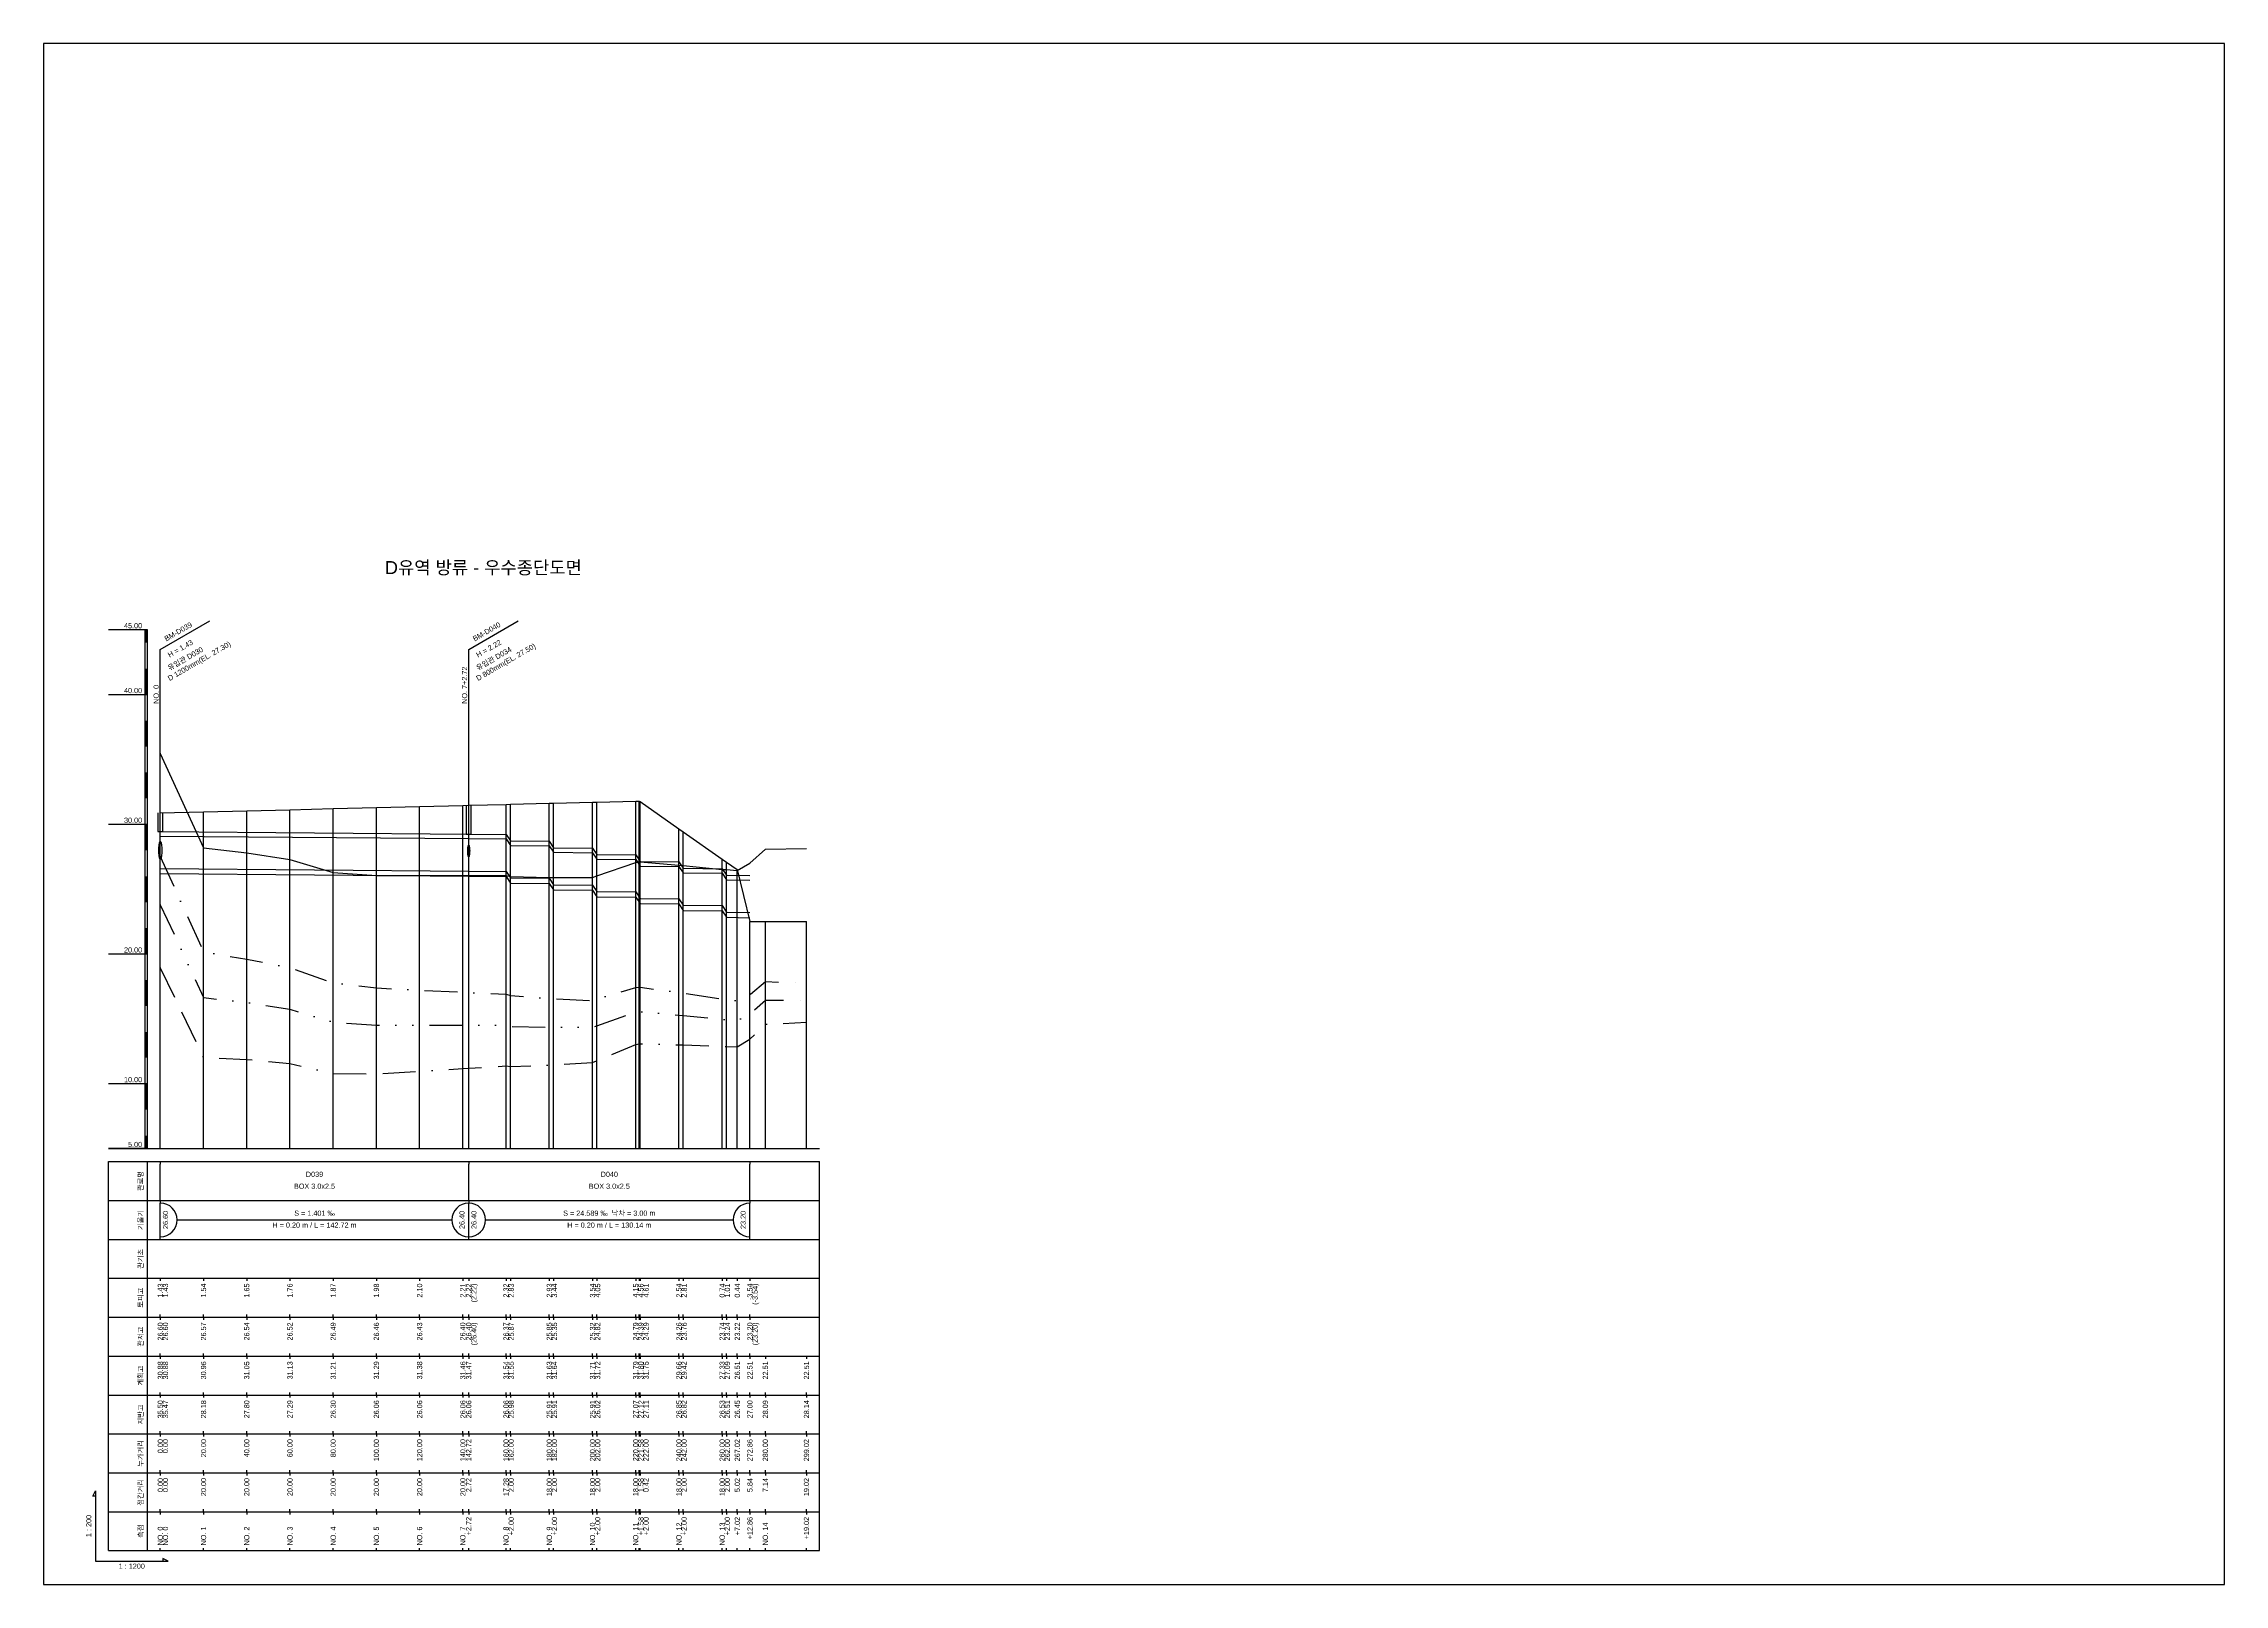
# Model space of a CAD drawing. Header units: millimetres. Extents: x -7351 to 135086, y 1419 to 5643.
# Drawn here: x 122794 to 123635, y 1419 to 2013 of the extents above; entities that cross this region are included whole.
import ezdxf
from ezdxf.enums import TextEntityAlignment as Align

# ---------------------------------------------------------------- set-up
doc = ezdxf.new("R2010")
doc.units = ezdxf.units.MM
for name, pattern in [('BORDER', [44.45, 12.7, -6.35, 12.7, -6.35, 0, -6.35]), ('DASHDOT', [25.4, 12.7, -6.35, 0, -6.35]), ('DIVIDE', [31.75, 12.7, -6.35, 0, -6.35, 0, -6.35])]:
    doc.linetypes.add(name, pattern=pattern)
for name, color, linetype in [('KZ_종단_계획선', 1, 'Continuous'), ('KZ_종단_관로', 4, 'Continuous'), ('KZ_종단_깃발', 7, 'Continuous'), ('KZ_종단_노선명', 7, 'Continuous'), ('KZ_종단_도각', 7, 'Continuous'), ('KZ_종단_맨홀', 4, 'Continuous'), ('KZ_종단_수직선', 7, 'Continuous'), ('KZ_종단_암선1', 56, 'DASHDOT'), ('KZ_종단_암선2', 4, 'DIVIDE'), ('KZ_종단_암선3', 6, 'BORDER'), ('KZ_종단_원형관', 4, 'Continuous'), ('KZ_종단_지반선', 3, 'Continuous'), ('KZ_종단_테이블문자', 7, 'Continuous'), ('KZ_종단_테이블선', 7, 'Continuous'), ('KZ_종단_폴대', 7, 'Continuous')]:
    doc.layers.add(name, color=color, linetype=linetype)
doc.styles.get("Standard").update_dxf_attribs({"font": 'arial.ttf'})

msp = doc.modelspace()

# ---------------------------------------------------------------- linework, layer by layer
at = {"layer": 'KZ_종단_계획선'}
msp.add_lwpolyline([(122839.36, 1716.43), (122839.36, 1716.43), (122856.03, 1716.85), (122872.69, 1717.26), (122889.36, 1717.68), (122906.03, 1718.1), (122922.69, 1718.51), (122939.36, 1718.93), (122956.03, 1719.35), (122958.29, 1719.4), (122972.69, 1719.76), (122974.36, 1719.8), (122989.36, 1720.18), (122991.03, 1720.22), (123006.03, 1720.59), (123007.69, 1720.64), (123022.69, 1721.01), (123024.01, 1721.04), (123024.36, 1720.8), (123039.36, 1710.32), (123041.03, 1709.16), (123056.03, 1698.68), (123057.69, 1697.51), (123061.88, 1694.59), (123066.74, 1674.6), (123072.69, 1674.59), (123088.54, 1674.59)], dxfattribs=at)
at = {"layer": 'KZ_종단_관로'}
for points in [[(122839.36, 1709.29), (122958.29, 1708.29)], [(122839.36, 1707.54), (122958.29, 1706.54)], [(122958.29, 1708.29), (122972.69, 1708.16), (122972.69, 1708.16), (122974.36, 1705.66), (122974.36, 1705.66), (122989.36, 1705.52), (122989.36, 1705.52), (122991.03, 1703.02), (122991.03, 1703.02), (123006.03, 1702.88), (123006.03, 1702.88), (123007.69, 1700.38), (123007.69, 1700.38), (123022.69, 1700.24), (123022.69, 1700.24), (123024.36, 1697.74), (123024.36, 1697.74), (123039.36, 1697.6), (123039.36, 1697.6), (123041.03, 1695.1), (123041.03, 1695.1), (123056.03, 1694.96), (123056.03, 1694.96), (123057.69, 1692.46), (123057.69, 1692.46), (123066.74, 1692.29)], [(122958.29, 1706.54), (122972.69, 1706.41), (122972.69, 1706.41), (122974.36, 1703.91), (122974.36, 1703.91), (122989.36, 1703.77), (122989.36, 1703.77), (122991.03, 1701.27), (122991.03, 1701.27), (123006.03, 1701.13), (123006.03, 1701.13), (123007.69, 1698.63), (123007.69, 1698.63), (123022.69, 1698.49), (123022.69, 1698.49), (123024.36, 1695.99), (123024.36, 1695.99), (123039.36, 1695.85), (123039.36, 1695.85), (123041.03, 1693.35), (123041.03, 1693.35), (123056.03, 1693.21), (123056.03, 1693.21), (123057.69, 1690.71), (123057.69, 1690.71), (123066.74, 1690.54)], [(122839.36, 1695.04), (122958.29, 1694.04)], [(122839.36, 1693.04), (122958.29, 1692.04)], [(122958.29, 1694.04), (122972.69, 1693.91), (122972.69, 1693.91), (122974.36, 1691.41), (122974.36, 1691.41), (122989.36, 1691.27), (122989.36, 1691.27), (122991.03, 1688.77), (122991.03, 1688.77), (123006.03, 1688.63), (123006.03, 1688.63), (123007.69, 1686.13), (123007.69, 1686.13), (123022.69, 1685.99), (123022.69, 1685.99), (123024.36, 1683.49), (123024.36, 1683.49), (123039.36, 1683.35), (123039.36, 1683.35), (123041.03, 1680.85), (123041.03, 1680.85), (123056.03, 1680.71), (123056.03, 1680.71), (123057.69, 1678.21), (123057.69, 1678.21), (123066.74, 1678.04)], [(122958.29, 1692.04), (122972.69, 1691.91), (122972.69, 1691.91), (122974.36, 1689.41), (122974.36, 1689.41), (122989.36, 1689.27), (122989.36, 1689.27), (122991.03, 1686.77), (122991.03, 1686.77), (123006.03, 1686.63), (123006.03, 1686.63), (123007.69, 1684.13), (123007.69, 1684.13), (123022.69, 1683.99), (123022.69, 1683.99), (123024.36, 1681.49), (123024.36, 1681.49), (123039.36, 1681.35), (123039.36, 1681.35), (123041.03, 1678.85), (123041.03, 1678.85), (123056.03, 1678.71), (123056.03, 1678.71), (123057.69, 1676.21), (123057.69, 1676.21), (123066.74, 1676.04)]]:
    msp.add_lwpolyline(points, dxfattribs=at)
at = {"layer": 'KZ_종단_깃발'}
for p, q in [((122839.36, 1779.52), (122858.41, 1790.52)), ((122958.29, 1779.52), (122977.34, 1790.52)), ((122839.36, 1587.04), (122839.36, 1779.52)), ((122958.29, 1587.04), (122958.29, 1779.52))]:
    msp.add_line(p, q, dxfattribs=at)
at = {"layer": 'KZ_종단_도각'}
msp.add_lwpolyline([(122794.36, 1419.04), (123635.36, 1419.04), (123635.36, 2013.04), (122794.36, 2013.04)], close=True, dxfattribs=at)
at = {"layer": 'KZ_종단_맨홀'}
for points in [[(122838.36, 1716.43), (122838.36, 1709.29), (122840.36, 1709.29), (122840.36, 1716.43)], [(122957.29, 1719.4), (122957.29, 1708.29), (122959.29, 1708.29), (122959.29, 1719.4)]]:
    msp.add_lwpolyline(points, dxfattribs=at)
at = {"layer": 'KZ_종단_수직선'}
for p, q in [((122839.36, 1587.04), (122839.36, 1716.43)), ((122839.36, 1587.04), (122839.36, 1716.43)), ((122839.36, 1587.04), (122839.36, 1716.43)), ((122856.03, 1587.04), (122856.03, 1716.85)), ((122872.69, 1587.04), (122872.69, 1717.26)), ((122889.36, 1587.04), (122889.36, 1717.68)), ((122906.03, 1587.04), (122906.03, 1718.1)), ((122922.69, 1587.04), (122922.69, 1718.51)), ((122939.36, 1587.04), (122939.36, 1718.93)), ((122956.03, 1587.04), (122956.03, 1719.35)), ((122958.29, 1587.04), (122958.29, 1719.4)), ((122972.69, 1587.04), (122972.69, 1719.76)), ((122974.36, 1587.04), (122974.36, 1719.8)), ((122989.36, 1587.04), (122989.36, 1720.18)), ((122991.03, 1587.04), (122991.03, 1720.22)), ((123006.03, 1587.04), (123006.03, 1720.59)), ((123007.69, 1587.04), (123007.69, 1720.64)), ((123022.69, 1587.04), (123022.69, 1721.01)), ((123024.01, 1587.04), (123024.01, 1721.04)), ((123024.36, 1587.04), (123024.36, 1720.8)), ((123039.36, 1587.04), (123039.36, 1710.32)), ((123041.03, 1587.04), (123041.03, 1709.16)), ((123056.03, 1587.04), (123056.03, 1698.68)), ((123057.69, 1587.04), (123057.69, 1697.51)), ((123061.88, 1587.04), (123061.88, 1694.59)), ((123066.74, 1587.04), (123066.74, 1674.6)), ((123072.69, 1587.04), (123072.69, 1674.59)), ((123088.54, 1587.04), (123088.54, 1674.59))]:
    msp.add_line(p, q, dxfattribs=at)
at = {"layer": 'KZ_종단_암선1', "flags": 128}
msp.add_lwpolyline([(122839.36, 1699.79), (122839.36, 1699.64), (122856.03, 1662.84), (122872.69, 1660.13), (122889.36, 1656.74), (122906.03, 1650.96), (122922.69, 1648.96), (122939.36, 1648.15), (122956.03, 1647.34), (122958.29, 1647.23), (122972.69, 1646.52), (122974.36, 1646.05), (122989.36, 1644.95), (122991.03, 1644.87), (123006.03, 1644.14), (123007.69, 1644.64), (123022.69, 1649.14), (123024.01, 1649.33), (123024.36, 1649.28), (123039.36, 1647.22), (123041.03, 1646.97), (123056.03, 1644.79), (123057.69, 1644.57), (123061.88, 1644.01), (123066.74, 1646.42), (123072.69, 1651.48), (123088.54, 1650.67)], dxfattribs=at)
at = {"layer": 'KZ_종단_암선2', "flags": 128}
msp.add_lwpolyline([(122839.36, 1681.18), (122839.36, 1681.04), (122856.03, 1645.25), (122872.69, 1643.34), (122889.36, 1640.76), (122906.03, 1635.79), (122922.69, 1634.59), (122939.36, 1634.59), (122956.03, 1634.58), (122958.29, 1634.58), (122972.69, 1634.57), (122974.36, 1634.18), (122989.36, 1633.8), (122991.03, 1633.8), (123006.03, 1633.79), (123007.69, 1634.38), (123022.69, 1639.61), (123024.01, 1639.86), (123024.36, 1639.83), (123039.36, 1638.49), (123041.03, 1638.32), (123056.03, 1636.86), (123057.69, 1636.72), (123061.88, 1636.35), (123066.74, 1638.99), (123072.69, 1644.31), (123088.54, 1644.23)], dxfattribs=at)
at = {"layer": 'KZ_종단_암선3', "flags": 128}
msp.add_lwpolyline([(122839.36, 1656.92), (122839.36, 1656.77), (122856.03, 1622.25), (122872.69, 1621.39), (122889.36, 1619.86), (122906.03, 1615.94), (122922.69, 1615.8), (122939.36, 1616.85), (122956.03, 1617.9), (122958.29, 1618.04), (122972.69, 1618.94), (122974.36, 1618.65), (122989.36, 1619.23), (122991.03, 1619.33), (123006.03, 1620.27), (123007.69, 1620.96), (123022.69, 1627.14), (123024.01, 1627.47), (123024.36, 1627.46), (123039.36, 1627.07), (123041.03, 1627.01), (123056.03, 1626.49), (123057.69, 1626.45), (123061.88, 1626.33), (123066.74, 1629.26), (123072.69, 1634.94), (123088.54, 1635.8)], dxfattribs=at)
at = {"layer": 'KZ_종단_원형관'}
for p, q in [((122838.78, 1702.01), (122838.79, 1702.62)), ((122838.79, 1701.41), (122838.78, 1702.01)), ((122838.79, 1702.62), (122838.82, 1703.2)), ((122838.82, 1700.83), (122838.79, 1701.41)), ((122838.82, 1703.2), (122838.86, 1703.75)), ((122838.86, 1700.28), (122838.82, 1700.83)), ((122838.86, 1703.75), (122838.92, 1704.25)), ((122838.92, 1699.78), (122838.86, 1700.28)), ((122838.92, 1704.25), (122838.99, 1704.68)), ((122838.99, 1699.35), (122838.92, 1699.78)), ((122838.99, 1704.68), (122839.07, 1705.02)), ((122839.07, 1699), (122838.99, 1699.35)), ((122839.07, 1705.02), (122839.16, 1705.28)), ((122839.16, 1698.75), (122839.07, 1699)), ((122839.16, 1705.28), (122839.26, 1705.44)), ((122839.26, 1705.44), (122839.36, 1705.49)), ((122839.36, 1705.49), (122839.46, 1705.44)), ((122839.46, 1705.44), (122839.56, 1705.28)), ((122839.56, 1705.28), (122839.65, 1705.02)), ((122839.65, 1699), (122839.56, 1698.75)), ((122839.65, 1705.02), (122839.73, 1704.68)), ((122839.73, 1699.35), (122839.65, 1699)), ((122839.73, 1704.68), (122839.8, 1704.25)), ((122839.8, 1699.78), (122839.73, 1699.35)), ((122839.8, 1704.25), (122839.86, 1703.75)), ((122839.86, 1700.28), (122839.8, 1699.78)), ((122839.86, 1703.75), (122839.9, 1703.2)), ((122839.9, 1700.83), (122839.86, 1700.28)), ((122839.9, 1703.2), (122839.93, 1702.62)), ((122839.93, 1701.41), (122839.9, 1700.83)), ((122839.93, 1702.62), (122839.94, 1702.01)), ((122839.94, 1702.01), (122839.93, 1701.41)), ((122957.91, 1701.8), (122957.92, 1702.19)), ((122957.92, 1701.41), (122957.91, 1701.8)), ((122957.92, 1702.19), (122957.94, 1702.57)), ((122957.94, 1701.03), (122957.92, 1701.41)), ((122957.94, 1702.57), (122957.96, 1702.93)), ((122957.96, 1700.67), (122957.94, 1701.03)), ((122957.96, 1702.93), (122958, 1703.25)), ((122958, 1700.35), (122957.96, 1700.67)), ((122958, 1703.25), (122958.05, 1703.53)), ((122958.05, 1700.07), (122958, 1700.35)), ((122958.05, 1703.53), (122958.1, 1703.76)), ((122958.1, 1699.84), (122958.05, 1700.07)), ((122958.1, 1703.76), (122958.16, 1703.92)), ((122958.16, 1699.67), (122958.1, 1699.84)), ((122958.16, 1703.92), (122958.23, 1704.02)), ((122958.23, 1699.57), (122958.16, 1699.67)), ((122958.23, 1704.02), (122958.29, 1704.06)), ((122958.29, 1699.54), (122958.23, 1699.57)), ((122958.29, 1704.06), (122958.36, 1704.02)), ((122958.36, 1699.57), (122958.29, 1699.54)), ((122958.36, 1704.02), (122958.42, 1703.92)), ((122958.42, 1699.67), (122958.36, 1699.57)), ((122958.42, 1703.92), (122958.48, 1703.76)), ((122958.48, 1699.84), (122958.42, 1699.67)), ((122958.48, 1703.76), (122958.53, 1703.53)), ((122958.53, 1700.07), (122958.48, 1699.84)), ((122958.53, 1703.53), (122958.58, 1703.25)), ((122958.58, 1700.35), (122958.53, 1700.07)), ((122958.58, 1703.25), (122958.62, 1702.93)), ((122958.62, 1700.67), (122958.58, 1700.35)), ((122958.62, 1702.93), (122958.64, 1702.57)), ((122958.64, 1701.03), (122958.62, 1700.67)), ((122958.64, 1702.57), (122958.66, 1702.19)), ((122958.66, 1701.41), (122958.64, 1701.03)), ((122958.66, 1702.19), (122958.67, 1701.8)), ((122958.67, 1701.8), (122958.66, 1701.41)), ((122839.26, 1698.59), (122839.16, 1698.75)), ((122839.36, 1698.54), (122839.26, 1698.59)), ((122839.46, 1698.59), (122839.36, 1698.54)), ((122839.56, 1698.75), (122839.46, 1698.59))]:
    msp.add_line(p, q, dxfattribs=at)
at = {"layer": 'KZ_종단_지반선', "flags": 128}
msp.add_lwpolyline([(122839.36, 1739.52), (122839.36, 1739.37), (122856.03, 1702.96), (122872.69, 1701.06), (122889.36, 1698.48), (122906.03, 1693.52), (122922.69, 1692.33), (122939.36, 1692.33), (122956.03, 1692.33), (122958.29, 1692.33), (122972.69, 1692.33), (122974.36, 1691.94), (122989.36, 1691.57), (122991.03, 1691.57), (123006.03, 1691.57), (123007.69, 1692.15), (123022.69, 1697.39), (123024.01, 1697.64), (123024.36, 1697.61), (123039.36, 1696.28), (123041.03, 1696.12), (123056.03, 1694.7), (123057.69, 1694.58), (123061.88, 1694.3), (123066.74, 1697.04), (123072.69, 1702.48), (123088.54, 1702.73)], dxfattribs=at)
at = {"layer": 'KZ_종단_테이블문자'}
for p, q in [((122839.36, 1582.04), (122839.36, 1581.04)), ((122958.29, 1582.04), (122958.29, 1581.04)), ((122958.29, 1582.04), (122958.29, 1581.04)), ((123066.74, 1582.04), (123066.74, 1581.04)), ((122839.36, 1568.04), (122839.36, 1581.04)), ((122958.29, 1568.04), (122958.29, 1581.04)), ((122958.29, 1568.04), (122958.29, 1581.04)), ((123066.74, 1568.04), (123066.74, 1581.04)), ((122839.36, 1567.04), (122839.36, 1568.04)), ((122839.36, 1567.04), (122839.36, 1566.04)), ((122839.36, 1553.04), (122839.36, 1566.04)), ((122958.29, 1567.04), (122958.29, 1568.04)), ((122958.29, 1567.04), (122958.29, 1568.04)), ((122958.29, 1567.04), (122958.29, 1566.04)), ((122958.29, 1567.04), (122958.29, 1566.04)), ((122958.29, 1553.04), (122958.29, 1566.04)), ((122958.29, 1553.04), (122958.29, 1566.04)), ((123066.74, 1567.04), (123066.74, 1568.04)), ((123066.74, 1567.04), (123066.74, 1566.04)), ((123066.74, 1553.04), (123066.74, 1566.04)), ((122845.78, 1559.54), (122951.88, 1559.54)), ((122964.71, 1559.54), (123060.33, 1559.54)), ((122839.36, 1552.04), (122839.36, 1553.04)), ((122958.29, 1552.04), (122958.29, 1553.04)), ((122958.29, 1552.04), (122958.29, 1553.04)), ((123066.74, 1552.04), (123066.74, 1553.04))]:
    msp.add_line(p, q, dxfattribs=at)
for centre, start, end in [((122839.36, 1559.54), 270, 90), ((122958.29, 1559.54), 90, 270), ((122958.29, 1559.54), 270, 90), ((123066.74, 1559.54), 90, 270)]:
    msp.add_arc(centre, 6.5, start, end, dxfattribs=at)
at = {"layer": 'KZ_종단_테이블선'}
for p, q in [((122819.36, 1587.04), (123093.54, 1587.04)), ((122819.36, 1567.04), (122819.36, 1582.04)), ((122819.36, 1582.04), (123093.54, 1582.04)), ((122834.36, 1567.04), (122834.36, 1582.04)), ((123093.54, 1567.04), (123093.54, 1582.04)), ((122819.36, 1552.04), (122819.36, 1567.04)), ((122819.36, 1567.04), (123093.54, 1567.04)), ((122834.36, 1552.04), (122834.36, 1567.04)), ((123093.54, 1552.04), (123093.54, 1567.04)), ((122819.36, 1537.04), (122819.36, 1552.04)), ((122819.36, 1552.04), (123093.54, 1552.04)), ((122834.36, 1537.04), (122834.36, 1552.04)), ((123093.54, 1537.04), (123093.54, 1552.04)), ((122819.36, 1522.04), (122819.36, 1537.04)), ((122819.36, 1537.04), (123093.54, 1537.04)), ((122834.36, 1522.04), (122834.36, 1537.04)), ((122839.36, 1537.04), (122839.36, 1536.04)), ((122839.36, 1537.04), (122839.36, 1536.04)), ((122856.03, 1537.04), (122856.03, 1536.04)), ((122872.69, 1537.04), (122872.69, 1536.04)), ((122889.36, 1537.04), (122889.36, 1536.04)), ((122906.03, 1537.04), (122906.03, 1536.04)), ((122922.69, 1537.04), (122922.69, 1536.04)), ((122939.36, 1537.04), (122939.36, 1536.04)), ((122956.03, 1537.04), (122956.03, 1536.04)), ((122958.29, 1537.04), (122958.29, 1536.04)), ((122972.69, 1537.04), (122972.69, 1536.04)), ((122974.36, 1537.04), (122974.36, 1536.04)), ((122989.36, 1537.04), (122989.36, 1536.04)), ((122991.03, 1537.04), (122991.03, 1536.04)), ((123006.03, 1537.04), (123006.03, 1536.04)), ((123007.69, 1537.04), (123007.69, 1536.04)), ((123022.69, 1537.04), (123022.69, 1536.04)), ((123024.01, 1537.04), (123024.01, 1536.04)), ((123024.36, 1537.04), (123024.36, 1536.04)), ((123039.36, 1537.04), (123039.36, 1536.04)), ((123041.03, 1537.04), (123041.03, 1536.04)), ((123056.03, 1537.04), (123056.03, 1536.04)), ((123057.69, 1537.04), (123057.69, 1536.04)), ((123061.88, 1537.04), (123061.88, 1536.04)), ((123066.74, 1537.04), (123066.74, 1536.04)), ((123093.54, 1522.04), (123093.54, 1537.04)), ((122839.36, 1522.04), (122839.36, 1523.04)), ((122839.36, 1522.04), (122839.36, 1523.04)), ((122856.03, 1522.04), (122856.03, 1523.04)), ((122872.69, 1522.04), (122872.69, 1523.04)), ((122889.36, 1522.04), (122889.36, 1523.04)), ((122906.03, 1522.04), (122906.03, 1523.04)), ((122922.69, 1522.04), (122922.69, 1523.04)), ((122939.36, 1522.04), (122939.36, 1523.04)), ((122956.03, 1522.04), (122956.03, 1523.04)), ((122958.29, 1522.04), (122958.29, 1523.04)), ((122972.69, 1522.04), (122972.69, 1523.04)), ((122974.36, 1522.04), (122974.36, 1523.04)), ((122989.36, 1522.04), (122989.36, 1523.04)), ((122991.03, 1522.04), (122991.03, 1523.04)), ((123006.03, 1522.04), (123006.03, 1523.04)), ((123007.69, 1522.04), (123007.69, 1523.04)), ((123022.69, 1522.04), (123022.69, 1523.04)), ((123024.01, 1522.04), (123024.01, 1523.04)), ((123024.36, 1522.04), (123024.36, 1523.04)), ((123039.36, 1522.04), (123039.36, 1523.04)), ((123041.03, 1522.04), (123041.03, 1523.04)), ((123056.03, 1522.04), (123056.03, 1523.04)), ((123057.69, 1522.04), (123057.69, 1523.04)), ((123061.88, 1522.04), (123061.88, 1523.04)), ((123066.74, 1522.04), (123066.74, 1523.04)), ((122819.36, 1507.04), (122819.36, 1522.04)), ((122819.36, 1522.04), (123093.54, 1522.04)), ((122834.36, 1507.04), (122834.36, 1522.04)), ((122839.36, 1522.04), (122839.36, 1521.04)), ((122839.36, 1522.04), (122839.36, 1521.04)), ((122856.03, 1522.04), (122856.03, 1521.04)), ((122872.69, 1522.04), (122872.69, 1521.04)), ((122889.36, 1522.04), (122889.36, 1521.04)), ((122906.03, 1522.04), (122906.03, 1521.04)), ((122922.69, 1522.04), (122922.69, 1521.04)), ((122939.36, 1522.04), (122939.36, 1521.04)), ((122956.03, 1522.04), (122956.03, 1521.04)), ((122958.29, 1522.04), (122958.29, 1521.04)), ((122972.69, 1522.04), (122972.69, 1521.04)), ((122974.36, 1522.04), (122974.36, 1521.04)), ((122989.36, 1522.04), (122989.36, 1521.04)), ((122991.03, 1522.04), (122991.03, 1521.04)), ((123006.03, 1522.04), (123006.03, 1521.04)), ((123007.69, 1522.04), (123007.69, 1521.04)), ((123022.69, 1522.04), (123022.69, 1521.04)), ((123024.01, 1522.04), (123024.01, 1521.04)), ((123024.36, 1522.04), (123024.36, 1521.04)), ((123039.36, 1522.04), (123039.36, 1521.04)), ((123041.03, 1522.04), (123041.03, 1521.04)), ((123056.03, 1522.04), (123056.03, 1521.04)), ((123057.69, 1522.04), (123057.69, 1521.04)), ((123061.88, 1522.04), (123061.88, 1521.04)), ((123066.74, 1522.04), (123066.74, 1521.04)), ((123093.54, 1507.04), (123093.54, 1522.04)), ((122819.36, 1492.04), (122819.36, 1507.04)), ((122819.36, 1507.04), (123093.54, 1507.04)), ((122834.36, 1492.04), (122834.36, 1507.04)), ((122839.36, 1507.04), (122839.36, 1508.04)), ((122839.36, 1507.04), (122839.36, 1508.04)), ((122839.36, 1507.04), (122839.36, 1506.04)), ((122839.36, 1507.04), (122839.36, 1506.04)), ((122856.03, 1507.04), (122856.03, 1508.04)), ((122856.03, 1507.04), (122856.03, 1506.04)), ((122872.69, 1507.04), (122872.69, 1508.04)), ((122872.69, 1507.04), (122872.69, 1506.04)), ((122889.36, 1507.04), (122889.36, 1508.04)), ((122889.36, 1507.04), (122889.36, 1506.04)), ((122906.03, 1507.04), (122906.03, 1508.04)), ((122906.03, 1507.04), (122906.03, 1506.04)), ((122922.69, 1507.04), (122922.69, 1508.04)), ((122922.69, 1507.04), (122922.69, 1506.04)), ((122939.36, 1507.04), (122939.36, 1508.04)), ((122939.36, 1507.04), (122939.36, 1506.04)), ((122956.03, 1507.04), (122956.03, 1508.04)), ((122956.03, 1507.04), (122956.03, 1506.04)), ((122958.29, 1507.04), (122958.29, 1508.04)), ((122958.29, 1507.04), (122958.29, 1506.04)), ((122972.69, 1507.04), (122972.69, 1508.04)), ((122972.69, 1507.04), (122972.69, 1506.04)), ((122974.36, 1507.04), (122974.36, 1508.04)), ((122974.36, 1507.04), (122974.36, 1506.04)), ((122989.36, 1507.04), (122989.36, 1508.04)), ((122989.36, 1507.04), (122989.36, 1506.04)), ((122991.03, 1507.04), (122991.03, 1508.04)), ((122991.03, 1507.04), (122991.03, 1506.04)), ((123006.03, 1507.04), (123006.03, 1508.04)), ((123006.03, 1507.04), (123006.03, 1506.04)), ((123007.69, 1507.04), (123007.69, 1508.04)), ((123007.69, 1507.04), (123007.69, 1506.04)), ((123022.69, 1507.04), (123022.69, 1508.04)), ((123022.69, 1507.04), (123022.69, 1506.04)), ((123024.01, 1507.04), (123024.01, 1508.04)), ((123024.01, 1507.04), (123024.01, 1506.04)), ((123024.36, 1507.04), (123024.36, 1508.04)), ((123024.36, 1507.04), (123024.36, 1506.04)), ((123039.36, 1507.04), (123039.36, 1508.04)), ((123039.36, 1507.04), (123039.36, 1506.04)), ((123041.03, 1507.04), (123041.03, 1508.04)), ((123041.03, 1507.04), (123041.03, 1506.04)), ((123056.03, 1507.04), (123056.03, 1508.04)), ((123056.03, 1507.04), (123056.03, 1506.04)), ((123057.69, 1507.04), (123057.69, 1508.04)), ((123057.69, 1507.04), (123057.69, 1506.04)), ((123061.88, 1507.04), (123061.88, 1508.04)), ((123061.88, 1507.04), (123061.88, 1506.04)), ((123066.74, 1507.04), (123066.74, 1508.04)), ((123066.74, 1507.04), (123066.74, 1506.04)), ((123072.69, 1507.04), (123072.69, 1506.04)), ((123088.54, 1507.04), (123088.54, 1506.04)), ((123093.54, 1492.04), (123093.54, 1507.04)), ((122819.36, 1477.04), (122819.36, 1492.04)), ((122819.36, 1492.04), (123093.54, 1492.04)), ((122834.36, 1477.04), (122834.36, 1492.04)), ((122839.36, 1492.04), (122839.36, 1493.04)), ((122839.36, 1492.04), (122839.36, 1493.04)), ((122839.36, 1492.04), (122839.36, 1491.04)), ((122839.36, 1492.04), (122839.36, 1491.04)), ((122856.03, 1492.04), (122856.03, 1493.04)), ((122856.03, 1492.04), (122856.03, 1491.04)), ((122872.69, 1492.04), (122872.69, 1493.04)), ((122872.69, 1492.04), (122872.69, 1491.04)), ((122889.36, 1492.04), (122889.36, 1493.04)), ((122889.36, 1492.04), (122889.36, 1491.04)), ((122906.03, 1492.04), (122906.03, 1493.04)), ((122906.03, 1492.04), (122906.03, 1491.04)), ((122922.69, 1492.04), (122922.69, 1493.04)), ((122922.69, 1492.04), (122922.69, 1491.04)), ((122939.36, 1492.04), (122939.36, 1493.04)), ((122939.36, 1492.04), (122939.36, 1491.04)), ((122956.03, 1492.04), (122956.03, 1493.04)), ((122956.03, 1492.04), (122956.03, 1491.04)), ((122958.29, 1492.04), (122958.29, 1493.04)), ((122958.29, 1492.04), (122958.29, 1491.04)), ((122972.69, 1492.04), (122972.69, 1493.04)), ((122972.69, 1492.04), (122972.69, 1491.04)), ((122974.36, 1492.04), (122974.36, 1493.04)), ((122974.36, 1492.04), (122974.36, 1491.04)), ((122989.36, 1492.04), (122989.36, 1493.04)), ((122989.36, 1492.04), (122989.36, 1491.04)), ((122991.03, 1492.04), (122991.03, 1493.04)), ((122991.03, 1492.04), (122991.03, 1491.04)), ((123006.03, 1492.04), (123006.03, 1493.04)), ((123006.03, 1492.04), (123006.03, 1491.04)), ((123007.69, 1492.04), (123007.69, 1493.04)), ((123007.69, 1492.04), (123007.69, 1491.04)), ((123022.69, 1492.04), (123022.69, 1493.04)), ((123022.69, 1492.04), (123022.69, 1491.04)), ((123024.01, 1492.04), (123024.01, 1493.04)), ((123024.01, 1492.04), (123024.01, 1491.04)), ((123024.36, 1492.04), (123024.36, 1493.04)), ((123024.36, 1492.04), (123024.36, 1491.04)), ((123039.36, 1492.04), (123039.36, 1493.04)), ((123039.36, 1492.04), (123039.36, 1491.04)), ((123041.03, 1492.04), (123041.03, 1493.04)), ((123041.03, 1492.04), (123041.03, 1491.04)), ((123056.03, 1492.04), (123056.03, 1493.04)), ((123056.03, 1492.04), (123056.03, 1491.04)), ((123057.69, 1492.04), (123057.69, 1493.04)), ((123057.69, 1492.04), (123057.69, 1491.04)), ((123061.88, 1492.04), (123061.88, 1493.04)), ((123061.88, 1492.04), (123061.88, 1491.04)), ((123066.74, 1492.04), (123066.74, 1493.04)), ((123066.74, 1492.04), (123066.74, 1491.04)), ((123072.69, 1492.04), (123072.69, 1493.04)), ((123072.69, 1492.04), (123072.69, 1491.04)), ((123088.54, 1492.04), (123088.54, 1493.04)), ((123088.54, 1492.04), (123088.54, 1491.04)), ((123093.54, 1477.04), (123093.54, 1492.04)), ((122819.36, 1462.04), (122819.36, 1477.04)), ((122819.36, 1477.04), (123093.54, 1477.04)), ((122834.36, 1462.04), (122834.36, 1477.04)), ((122839.36, 1477.04), (122839.36, 1478.04)), ((122839.36, 1477.04), (122839.36, 1478.04)), ((122839.36, 1477.04), (122839.36, 1476.04)), ((122839.36, 1477.04), (122839.36, 1476.04)), ((122856.03, 1477.04), (122856.03, 1478.04)), ((122856.03, 1477.04), (122856.03, 1476.04)), ((122872.69, 1477.04), (122872.69, 1478.04)), ((122872.69, 1477.04), (122872.69, 1476.04)), ((122889.36, 1477.04), (122889.36, 1478.04)), ((122889.36, 1477.04), (122889.36, 1476.04)), ((122906.03, 1477.04), (122906.03, 1478.04)), ((122906.03, 1477.04), (122906.03, 1476.04)), ((122922.69, 1477.04), (122922.69, 1478.04)), ((122922.69, 1477.04), (122922.69, 1476.04)), ((122939.36, 1477.04), (122939.36, 1478.04)), ((122939.36, 1477.04), (122939.36, 1476.04)), ((122956.03, 1477.04), (122956.03, 1478.04)), ((122956.03, 1477.04), (122956.03, 1476.04)), ((122958.29, 1477.04), (122958.29, 1478.04)), ((122958.29, 1477.04), (122958.29, 1476.04)), ((122972.69, 1477.04), (122972.69, 1478.04)), ((122972.69, 1477.04), (122972.69, 1476.04)), ((122974.36, 1477.04), (122974.36, 1478.04)), ((122974.36, 1477.04), (122974.36, 1476.04)), ((122989.36, 1477.04), (122989.36, 1478.04)), ((122989.36, 1477.04), (122989.36, 1476.04)), ((122991.03, 1477.04), (122991.03, 1478.04)), ((122991.03, 1477.04), (122991.03, 1476.04)), ((123006.03, 1477.04), (123006.03, 1478.04)), ((123006.03, 1477.04), (123006.03, 1476.04)), ((123007.69, 1477.04), (123007.69, 1478.04)), ((123007.69, 1477.04), (123007.69, 1476.04)), ((123022.69, 1477.04), (123022.69, 1478.04)), ((123022.69, 1477.04), (123022.69, 1476.04)), ((123024.01, 1477.04), (123024.01, 1478.04)), ((123024.01, 1477.04), (123024.01, 1476.04)), ((123024.36, 1477.04), (123024.36, 1478.04)), ((123024.36, 1477.04), (123024.36, 1476.04)), ((123039.36, 1477.04), (123039.36, 1478.04)), ((123039.36, 1477.04), (123039.36, 1476.04)), ((123041.03, 1477.04), (123041.03, 1478.04)), ((123041.03, 1477.04), (123041.03, 1476.04)), ((123056.03, 1477.04), (123056.03, 1478.04)), ((123056.03, 1477.04), (123056.03, 1476.04)), ((123057.69, 1477.04), (123057.69, 1478.04)), ((123057.69, 1477.04), (123057.69, 1476.04)), ((123061.88, 1477.04), (123061.88, 1478.04)), ((123061.88, 1477.04), (123061.88, 1476.04)), ((123066.74, 1477.04), (123066.74, 1478.04)), ((123066.74, 1477.04), (123066.74, 1476.04)), ((123072.69, 1477.04), (123072.69, 1478.04)), ((123072.69, 1477.04), (123072.69, 1476.04)), ((123088.54, 1477.04), (123088.54, 1478.04)), ((123088.54, 1477.04), (123088.54, 1476.04)), ((123093.54, 1462.04), (123093.54, 1477.04)), ((122819.36, 1447.04), (122819.36, 1462.04)), ((122819.36, 1462.04), (123093.54, 1462.04)), ((122834.36, 1447.04), (122834.36, 1462.04)), ((122839.36, 1462.04), (122839.36, 1463.04)), ((122839.36, 1462.04), (122839.36, 1463.04)), ((122839.36, 1462.04), (122839.36, 1461.04)), ((122839.36, 1462.04), (122839.36, 1461.04)), ((122856.03, 1462.04), (122856.03, 1463.04)), ((122856.03, 1462.04), (122856.03, 1461.04)), ((122872.69, 1462.04), (122872.69, 1463.04)), ((122872.69, 1462.04), (122872.69, 1461.04)), ((122889.36, 1462.04), (122889.36, 1463.04)), ((122889.36, 1462.04), (122889.36, 1461.04)), ((122906.03, 1462.04), (122906.03, 1463.04)), ((122906.03, 1462.04), (122906.03, 1461.04)), ((122922.69, 1462.04), (122922.69, 1463.04)), ((122922.69, 1462.04), (122922.69, 1461.04)), ((122939.36, 1462.04), (122939.36, 1463.04)), ((122939.36, 1462.04), (122939.36, 1461.04)), ((122956.03, 1462.04), (122956.03, 1463.04)), ((122956.03, 1462.04), (122956.03, 1461.04)), ((122958.29, 1462.04), (122958.29, 1463.04)), ((122958.29, 1462.04), (122958.29, 1461.04)), ((122972.69, 1462.04), (122972.69, 1463.04)), ((122972.69, 1462.04), (122972.69, 1461.04)), ((122974.36, 1462.04), (122974.36, 1463.04)), ((122974.36, 1462.04), (122974.36, 1461.04)), ((122989.36, 1462.04), (122989.36, 1463.04)), ((122989.36, 1462.04), (122989.36, 1461.04)), ((122991.03, 1462.04), (122991.03, 1463.04)), ((122991.03, 1462.04), (122991.03, 1461.04)), ((123006.03, 1462.04), (123006.03, 1463.04)), ((123006.03, 1462.04), (123006.03, 1461.04)), ((123007.69, 1462.04), (123007.69, 1463.04)), ((123007.69, 1462.04), (123007.69, 1461.04)), ((123022.69, 1462.04), (123022.69, 1463.04)), ((123022.69, 1462.04), (123022.69, 1461.04)), ((123024.01, 1462.04), (123024.01, 1463.04)), ((123024.01, 1462.04), (123024.01, 1461.04)), ((123024.36, 1462.04), (123024.36, 1463.04)), ((123024.36, 1462.04), (123024.36, 1461.04)), ((123039.36, 1462.04), (123039.36, 1463.04)), ((123039.36, 1462.04), (123039.36, 1461.04)), ((123041.03, 1462.04), (123041.03, 1463.04)), ((123041.03, 1462.04), (123041.03, 1461.04)), ((123056.03, 1462.04), (123056.03, 1463.04)), ((123056.03, 1462.04), (123056.03, 1461.04)), ((123057.69, 1462.04), (123057.69, 1463.04)), ((123057.69, 1462.04), (123057.69, 1461.04)), ((123061.88, 1462.04), (123061.88, 1463.04)), ((123061.88, 1462.04), (123061.88, 1461.04)), ((123066.74, 1462.04), (123066.74, 1463.04)), ((123066.74, 1462.04), (123066.74, 1461.04)), ((123072.69, 1462.04), (123072.69, 1463.04)), ((123072.69, 1462.04), (123072.69, 1461.04)), ((123088.54, 1462.04), (123088.54, 1463.04)), ((123088.54, 1462.04), (123088.54, 1461.04)), ((123093.54, 1447.04), (123093.54, 1462.04)), ((122819.36, 1432.04), (122819.36, 1447.04)), ((122819.36, 1447.04), (123093.54, 1447.04)), ((122834.36, 1432.04), (122834.36, 1447.04)), ((122839.36, 1447.04), (122839.36, 1448.04)), ((122839.36, 1447.04), (122839.36, 1448.04)), ((122839.36, 1447.04), (122839.36, 1446.04)), ((122839.36, 1447.04), (122839.36, 1446.04)), ((122856.03, 1447.04), (122856.03, 1448.04)), ((122856.03, 1447.04), (122856.03, 1446.04)), ((122872.69, 1447.04), (122872.69, 1448.04)), ((122872.69, 1447.04), (122872.69, 1446.04)), ((122889.36, 1447.04), (122889.36, 1448.04)), ((122889.36, 1447.04), (122889.36, 1446.04)), ((122906.03, 1447.04), (122906.03, 1448.04)), ((122906.03, 1447.04), (122906.03, 1446.04)), ((122922.69, 1447.04), (122922.69, 1448.04)), ((122922.69, 1447.04), (122922.69, 1446.04)), ((122939.36, 1447.04), (122939.36, 1448.04)), ((122939.36, 1447.04), (122939.36, 1446.04)), ((122956.03, 1447.04), (122956.03, 1448.04)), ((122956.03, 1447.04), (122956.03, 1446.04)), ((122958.29, 1447.04), (122958.29, 1448.04)), ((122958.29, 1447.04), (122958.29, 1446.04)), ((122972.69, 1447.04), (122972.69, 1448.04)), ((122972.69, 1447.04), (122972.69, 1446.04)), ((122974.36, 1447.04), (122974.36, 1448.04)), ((122974.36, 1447.04), (122974.36, 1446.04)), ((122989.36, 1447.04), (122989.36, 1448.04)), ((122989.36, 1447.04), (122989.36, 1446.04)), ((122991.03, 1447.04), (122991.03, 1448.04)), ((122991.03, 1447.04), (122991.03, 1446.04)), ((123006.03, 1447.04), (123006.03, 1448.04)), ((123006.03, 1447.04), (123006.03, 1446.04)), ((123007.69, 1447.04), (123007.69, 1448.04)), ((123007.69, 1447.04), (123007.69, 1446.04)), ((123022.69, 1447.04), (123022.69, 1448.04)), ((123022.69, 1447.04), (123022.69, 1446.04)), ((123024.01, 1447.04), (123024.01, 1448.04)), ((123024.01, 1447.04), (123024.01, 1446.04)), ((123024.36, 1447.04), (123024.36, 1448.04)), ((123024.36, 1447.04), (123024.36, 1446.04)), ((123039.36, 1447.04), (123039.36, 1448.04)), ((123039.36, 1447.04), (123039.36, 1446.04)), ((123041.03, 1447.04), (123041.03, 1448.04)), ((123041.03, 1447.04), (123041.03, 1446.04)), ((123056.03, 1447.04), (123056.03, 1448.04)), ((123056.03, 1447.04), (123056.03, 1446.04)), ((123057.69, 1447.04), (123057.69, 1448.04)), ((123057.69, 1447.04), (123057.69, 1446.04)), ((123061.88, 1447.04), (123061.88, 1448.04)), ((123061.88, 1447.04), (123061.88, 1446.04)), ((123066.74, 1447.04), (123066.74, 1448.04)), ((123066.74, 1447.04), (123066.74, 1446.04)), ((123072.69, 1447.04), (123072.69, 1448.04)), ((123072.69, 1447.04), (123072.69, 1446.04)), ((123088.54, 1447.04), (123088.54, 1448.04)), ((123088.54, 1447.04), (123088.54, 1446.04)), ((123093.54, 1432.04), (123093.54, 1447.04)), ((122819.36, 1432.04), (123093.54, 1432.04)), ((122839.36, 1432.04), (122839.36, 1433.04)), ((122839.36, 1432.04), (122839.36, 1433.04)), ((122856.03, 1432.04), (122856.03, 1433.04)), ((122872.69, 1432.04), (122872.69, 1433.04)), ((122889.36, 1432.04), (122889.36, 1433.04)), ((122906.03, 1432.04), (122906.03, 1433.04)), ((122922.69, 1432.04), (122922.69, 1433.04)), ((122939.36, 1432.04), (122939.36, 1433.04)), ((122956.03, 1432.04), (122956.03, 1433.04)), ((122958.29, 1432.04), (122958.29, 1433.04)), ((122972.69, 1432.04), (122972.69, 1433.04)), ((122974.36, 1432.04), (122974.36, 1433.04)), ((122989.36, 1432.04), (122989.36, 1433.04)), ((122991.03, 1432.04), (122991.03, 1433.04)), ((123006.03, 1432.04), (123006.03, 1433.04)), ((123007.69, 1432.04), (123007.69, 1433.04)), ((123022.69, 1432.04), (123022.69, 1433.04)), ((123024.01, 1432.04), (123024.01, 1433.04)), ((123024.36, 1432.04), (123024.36, 1433.04)), ((123039.36, 1432.04), (123039.36, 1433.04)), ((123041.03, 1432.04), (123041.03, 1433.04)), ((123056.03, 1432.04), (123056.03, 1433.04)), ((123057.69, 1432.04), (123057.69, 1433.04)), ((123061.88, 1432.04), (123061.88, 1433.04)), ((123066.74, 1432.04), (123066.74, 1433.04)), ((123072.69, 1432.04), (123072.69, 1433.04)), ((123088.54, 1432.04), (123088.54, 1433.04))]:
    msp.add_line(p, q, dxfattribs=at)
msp.add_lwpolyline([(122814.36, 1453.04), (122813.36, 1453.04), (122814.36, 1455.04), (122814.36, 1428.04), (122842.36, 1428.04), (122840.36, 1429.04), (122840.36, 1428.04)], dxfattribs=at)
at = {"layer": 'KZ_종단_폴대'}
for p, q in [((122834.36, 1787.04), (122819.36, 1787.04)), ((122834.36, 1762.04), (122819.36, 1762.04)), ((122834.36, 1712.04), (122819.36, 1712.04)), ((122834.36, 1662.04), (122819.36, 1662.04)), ((122834.36, 1612.04), (122819.36, 1612.04)), ((122834.36, 1587.04), (122819.36, 1587.04))]:
    msp.add_line(p, q, dxfattribs=at)
for points in [[(122833.86, 1782.04, 1, 1, 0), (122833.86, 1787.04, 1, 1, 0)], [(122833.86, 1762.04, 1, 1, 0), (122833.86, 1772.04, 1, 1, 0)], [(122833.86, 1742.04, 1, 1, 0), (122833.86, 1752.04, 1, 1, 0)], [(122833.86, 1722.04, 1, 1, 0), (122833.86, 1732.04, 1, 1, 0)], [(122833.86, 1702.04, 1, 1, 0), (122833.86, 1712.04, 1, 1, 0)], [(122833.86, 1682.04, 1, 1, 0), (122833.86, 1692.04, 1, 1, 0)], [(122833.86, 1662.04, 1, 1, 0), (122833.86, 1672.04, 1, 1, 0)], [(122833.86, 1642.04, 1, 1, 0), (122833.86, 1652.04, 1, 1, 0)], [(122833.86, 1622.04, 1, 1, 0), (122833.86, 1632.04, 1, 1, 0)], [(122833.86, 1602.04, 1, 1, 0), (122833.86, 1612.04, 1, 1, 0)], [(122833.86, 1587.04, 1, 1, 0), (122833.86, 1592.04, 1, 1, 0)]]:
    msp.add_lwpolyline(points, format="xyseb", dxfattribs=at)
msp.add_lwpolyline([(122834.36, 1587.04), (122834.36, 1787.04), (122833.36, 1787.04), (122833.36, 1587.04), (122834.36, 1587.04)], dxfattribs=at)

# ---------------------------------------------------------------- texts
at = {"layer": 'KZ_종단_깃발'}
for s, rotation, p in [('BM-D039', 30, (122841.96, 1782.02)), ('BM-D040', 30, (122960.89, 1782.02)), ('NO. 7+2.72', 90, (122958.29, 1758.52)), ('NO. 0', 90, (122839.36, 1758.52))]:
    msp.add_text(s, height=2, rotation=rotation, dxfattribs=at).set_placement(p, align=Align.BOTTOM_LEFT)
for s, p in [('H = 1.43', (122841.96, 1778.02)), ('H = 2.22', (122960.89, 1778.02)), ('D 1200mm(EL. 27.30)', (122841.96, 1769.02)), ('유입관 D030', (122841.96, 1773.02)), ('D 800mm(EL. 27.50)', (122960.89, 1769.02)), ('유입관 D034', (122960.89, 1773.02))]:
    msp.add_text(s, height=2, rotation=30, dxfattribs=at).set_placement(p, align=Align.TOP_LEFT)
at = {"layer": 'KZ_종단_노선명'}
msp.add_text('D유역 방류 - 우수종단도면', height=5, dxfattribs=at).set_placement((122963.95, 1807.04), align=Align.BOTTOM_CENTER)
at = {"layer": 'KZ_종단_테이블문자'}
for s, p in [('BOX 3.0x2.5', (122898.83, 1573.54)), ('BOX 3.0x2.5', (123012.52, 1573.54)), ('H = 0.20 m / L = 142.72 m', (122898.83, 1558.54)), ('H = 0.20 m / L = 130.14 m', (123012.52, 1558.54))]:
    msp.add_text(s, height=2, dxfattribs=at).set_placement(p, align=Align.TOP_CENTER)
for s, p in [('D039', (122898.83, 1575.54)), ('D040', (123012.52, 1575.54)), ('S = 1.401 ‰', (122898.83, 1560.54)), ('S = 24.589 ‰  낙차 = 3.00 m', (123012.52, 1560.54))]:
    msp.add_text(s, height=2, dxfattribs=at).set_placement(p, align=Align.BOTTOM_CENTER)
for s, p in [('26.60', (122840.36, 1559.54)), ('26.40', (122959.29, 1559.54))]:
    msp.add_text(s, height=2, rotation=90, dxfattribs=at).set_placement(p, align=Align.TOP_CENTER)
for s, p in [('26.40', (122957.29, 1559.54)), ('23.20', (123065.74, 1559.54))]:
    msp.add_text(s, height=2, rotation=90, dxfattribs=at).set_placement(p, align=Align.BOTTOM_CENTER)
for s, p in [('1.43', (122839.36, 1535.04)), ('1.43', (122841.36, 1535.04)), ('1.54', (122856.03, 1535.04)), ('1.65', (122872.69, 1535.04)), ('1.76', (122889.36, 1535.04)), ('1.87', (122906.03, 1535.04)), ('1.98', (122922.69, 1535.04)), ('2.10', (122939.36, 1535.04)), ('2.21', (122956.03, 1535.04)), ('2.22', (122958.29, 1535.04)), ('(2.22)', (122960.29, 1535.04)), ('2.32', (122972.69, 1535.04)), ('2.83', (122974.69, 1535.04)), ('2.93', (122989.36, 1535.04)), ('3.44', (122991.36, 1535.04)), ('3.54', (123006.03, 1535.04)), ('4.05', (123008.03, 1535.04)), ('4.15', (123022.69, 1535.04)), ('4.56', (123024.69, 1535.04)), ('4.61', (123026.69, 1535.04)), ('2.54', (123039.36, 1535.04)), ('2.81', (123041.36, 1535.04)), ('0.74', (123056.03, 1535.04)), ('1.01', (123058.03, 1535.04)), ('0.44', (123061.88, 1535.04)), ('-3.54', (123066.74, 1535.04)), ('(-3.54)', (123068.74, 1535.04)), ('26.60', (122839.36, 1520.04)), ('26.60', (122841.36, 1520.04)), ('26.57', (122856.03, 1520.04)), ('26.54', (122872.69, 1520.04)), ('26.52', (122889.36, 1520.04)), ('26.49', (122906.03, 1520.04)), ('26.46', (122922.69, 1520.04)), ('26.43', (122939.36, 1520.04)), ('26.40', (122956.03, 1520.04)), ('26.40', (122958.29, 1520.04)), ('(26.40)', (122960.29, 1520.04)), ('26.37', (122972.69, 1520.04)), ('25.87', (122974.69, 1520.04)), ('25.85', (122989.36, 1520.04)), ('25.35', (122991.36, 1520.04)), ('25.32', (123006.03, 1520.04)), ('24.82', (123008.03, 1520.04)), ('24.79', (123022.69, 1520.04)), ('24.39', (123024.69, 1520.04)), ('24.29', (123026.69, 1520.04)), ('24.26', (123039.36, 1520.04)), ('23.76', (123041.36, 1520.04)), ('23.74', (123056.03, 1520.04)), ('23.24', (123058.03, 1520.04)), ('23.22', (123061.88, 1520.04)), ('23.20', (123066.74, 1520.04)), ('(23.20)', (123068.74, 1520.04)), ('30.88', (122839.36, 1505.04)), ('30.88', (122841.36, 1505.04)), ('30.96', (122856.03, 1505.04)), ('31.05', (122872.69, 1505.04)), ('31.13', (122889.36, 1505.04)), ('31.21', (122906.03, 1505.04)), ('31.29', (122922.69, 1505.04)), ('31.38', (122939.36, 1505.04)), ('31.46', (122956.03, 1505.04)), ('31.47', (122958.29, 1505.04)), ('31.54', (122972.69, 1505.04)), ('31.55', (122974.69, 1505.04)), ('31.63', (122989.36, 1505.04)), ('31.64', (122991.36, 1505.04)), ('31.71', (123006.03, 1505.04)), ('31.72', (123008.03, 1505.04)), ('31.79', (123022.69, 1505.04)), ('31.80', (123024.69, 1505.04)), ('31.75', (123026.69, 1505.04)), ('29.66', (123039.36, 1505.04)), ('29.42', (123041.36, 1505.04)), ('27.33', (123056.03, 1505.04)), ('27.09', (123058.03, 1505.04)), ('26.51', (123061.88, 1505.04)), ('22.51', (123066.74, 1505.04)), ('22.51', (123072.69, 1505.04)), ('22.51', (123088.54, 1505.04)), ('35.50', (122839.36, 1490.04)), ('35.47', (122841.36, 1490.04)), ('28.18', (122856.03, 1490.04)), ('27.80', (122872.69, 1490.04)), ('27.29', (122889.36, 1490.04)), ('26.30', (122906.03, 1490.04)), ('26.06', (122922.69, 1490.04)), ('26.06', (122939.36, 1490.04)), ('26.06', (122956.03, 1490.04)), ('26.06', (122958.29, 1490.04)), ('26.06', (122972.69, 1490.04)), ('25.98', (122974.69, 1490.04)), ('25.91', (122989.36, 1490.04)), ('25.91', (122991.36, 1490.04)), ('25.91', (123006.03, 1490.04)), ('26.02', (123008.03, 1490.04)), ('27.07', (123022.69, 1490.04)), ('27.12', (123024.69, 1490.04)), ('27.11', (123026.69, 1490.04)), ('26.85', (123039.36, 1490.04)), ('26.82', (123041.36, 1490.04)), ('26.53', (123056.03, 1490.04)), ('26.51', (123058.03, 1490.04)), ('26.45', (123061.88, 1490.04)), ('27.00', (123066.74, 1490.04)), ('28.09', (123072.69, 1490.04)), ('28.14', (123088.54, 1490.04)), ('0.00', (122839.36, 1475.04)), ('0.00', (122841.36, 1475.04)), ('20.00', (122856.03, 1475.04)), ('40.00', (122872.69, 1475.04)), ('60.00', (122889.36, 1475.04)), ('80.00', (122906.03, 1475.04)), ('100.00', (122922.69, 1475.04)), ('120.00', (122939.36, 1475.04)), ('140.00', (122956.03, 1475.04)), ('142.72', (122958.29, 1475.04)), ('160.00', (122972.69, 1475.04)), ('162.00', (122974.69, 1475.04)), ('180.00', (122989.36, 1475.04)), ('182.00', (122991.36, 1475.04)), ('200.00', (123006.03, 1475.04)), ('202.00', (123008.03, 1475.04)), ('220.00', (123022.69, 1475.04)), ('221.58', (123024.69, 1475.04)), ('222.00', (123026.69, 1475.04)), ('240.00', (123039.36, 1475.04)), ('242.00', (123041.36, 1475.04)), ('260.00', (123056.03, 1475.04)), ('262.00', (123058.03, 1475.04)), ('267.02', (123061.88, 1475.04)), ('272.86', (123066.74, 1475.04)), ('280.00', (123072.69, 1475.04)), ('299.02', (123088.54, 1475.04)), ('0.00', (122839.36, 1460.04)), ('0.00', (122841.36, 1460.04)), ('20.00', (122856.03, 1460.04)), ('20.00', (122872.69, 1460.04)), ('20.00', (122889.36, 1460.04)), ('20.00', (122906.03, 1460.04)), ('20.00', (122922.69, 1460.04)), ('20.00', (122939.36, 1460.04)), ('20.00', (122956.03, 1460.04)), ('2.72', (122958.29, 1460.04)), ('17.28', (122972.69, 1460.04)), ('2.00', (122974.69, 1460.04)), ('18.00', (122989.36, 1460.04)), ('2.00', (122991.36, 1460.04)), ('18.00', (123006.03, 1460.04)), ('2.00', (123008.03, 1460.04)), ('18.00', (123022.69, 1460.04)), ('1.58', (123024.69, 1460.04)), ('0.42', (123026.69, 1460.04)), ('18.00', (123039.36, 1460.04)), ('2.00', (123041.36, 1460.04)), ('18.00', (123056.03, 1460.04)), ('2.00', (123058.03, 1460.04)), ('5.02', (123061.88, 1460.04)), ('5.84', (123066.74, 1460.04)), ('7.14', (123072.69, 1460.04)), ('19.02', (123088.54, 1460.04)), ('+2.72', (122958.29, 1445.04)), ('+2.00', (122974.69, 1445.04)), ('+2.00', (122991.36, 1445.04)), ('+2.00', (123008.03, 1445.04)), ('+1.58', (123024.69, 1445.04)), ('+2.00', (123026.69, 1445.04)), ('+2.00', (123041.36, 1445.04)), ('+2.00', (123058.03, 1445.04)), ('+7.02', (123061.88, 1445.04)), ('+12.86', (123066.74, 1445.04)), ('+19.02', (123088.54, 1445.04))]:
    msp.add_text(s, height=2, rotation=90, dxfattribs=at).set_placement(p, align=Align.MIDDLE_RIGHT)
for s, p in [('NO. 0', (122839.36, 1434.04)), ('NO. 0', (122841.36, 1434.04)), ('NO. 1', (122856.03, 1434.04)), ('NO. 2', (122872.69, 1434.04)), ('NO. 3', (122889.36, 1434.04)), ('NO. 4', (122906.03, 1434.04)), ('NO. 5', (122922.69, 1434.04)), ('NO. 6', (122939.36, 1434.04)), ('NO. 7', (122956.03, 1434.04)), ('NO. 8', (122972.69, 1434.04)), ('NO. 9', (122989.36, 1434.04)), ('NO. 10', (123006.03, 1434.04)), ('NO. 11', (123022.69, 1434.04)), ('NO. 12', (123039.36, 1434.04)), ('NO. 13', (123056.03, 1434.04)), ('NO. 14', (123072.69, 1434.04))]:
    msp.add_text(s, height=2, rotation=90, dxfattribs=at).set_placement(p, align=Align.MIDDLE_LEFT)
at = {"layer": 'KZ_종단_테이블선'}
for s, p in [('관로명', (122833.36, 1574.54)), ('기울기', (122833.36, 1559.54)), ('관기초', (122833.36, 1544.54)), ('토피고', (122833.36, 1529.54)), ('관저고', (122833.36, 1514.54)), ('계획고', (122833.36, 1499.54)), ('지반고', (122833.36, 1484.54)), ('누가거리', (122833.36, 1469.54)), ('점간거리', (122833.36, 1454.54)), ('1 : 200', (122813.36, 1441.54)), ('측점', (122833.36, 1439.54))]:
    msp.add_text(s, height=2, rotation=90, dxfattribs=at).set_placement(p, align=Align.BOTTOM_CENTER)
msp.add_text('1 : 1200', height=2, dxfattribs=at).set_placement((122828.36, 1427.04), align=Align.TOP_CENTER)
at = {"layer": 'KZ_종단_폴대'}
for s, p in [('45.00', (122832.36, 1787.04)), ('40.00', (122832.36, 1762.04)), ('30.00', (122832.36, 1712.04)), ('20.00', (122832.36, 1662.04)), ('10.00', (122832.36, 1612.04)), ('5.00', (122832.36, 1587.04))]:
    msp.add_text(s, height=2, dxfattribs=at).set_placement(p, align=Align.BOTTOM_RIGHT)

doc.saveas('drawing.dxf')
